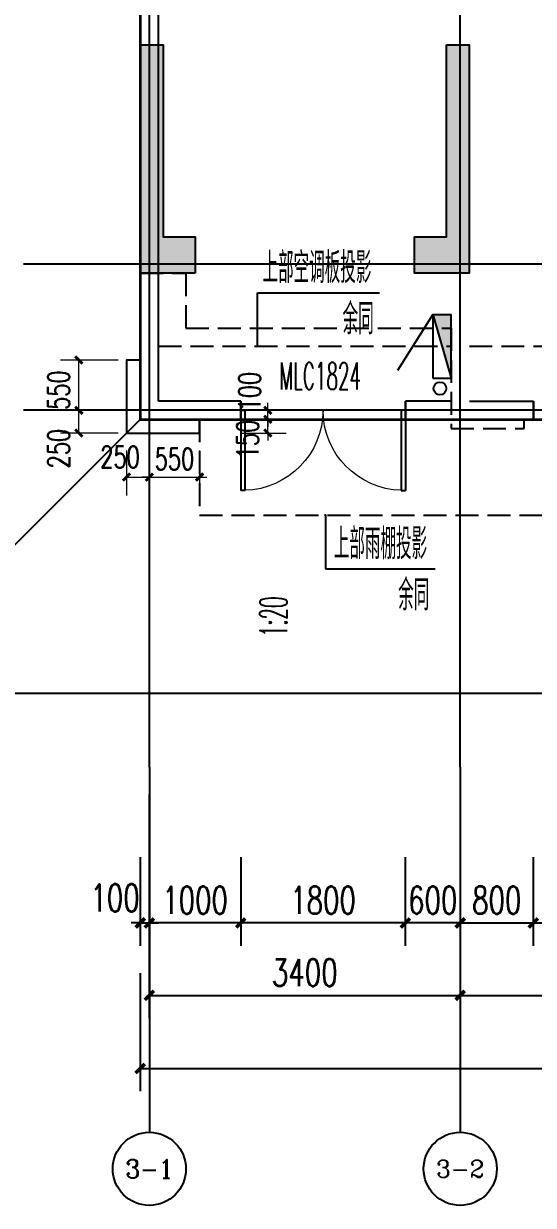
# Model space of a CAD drawing. Extents: x -59851 to 653804, y -249523 to 437614.
# Drawn here: x -45489 to -39914, y 186780 to 199722 of the extents above; entities that cross this region are included whole.
import ezdxf
from ezdxf.enums import TextEntityAlignment as Align

# ---------------------------------------------------------------- set-up
doc = ezdxf.new("R2010")
doc.units = 0
doc.header["$LTSCALE"] = 1000
doc.header["$MEASUREMENT"] = 0
doc.linetypes.add('DASH', pattern=[0.35, 0.25, -0.1])
for name, color, linetype in [('-消防立管', 1, 'Continuous'), ('A-Above', 5, 'DASH'), ('A-ROOF', 7, 'Continuous'), ('A-外装饰线脚', 7, 'Continuous'), ('A-第三道尺寸线', 105, 'Continuous'), ('AXIS', 3, 'Continuous'), ('AXIS_TEXT', 7, 'Continuous'), ('CURTWALL', 4, 'Continuous'), ('DIM_LEAD', 3, 'Continuous'), ('DIM_SYMB', 3, 'Continuous'), ('DOTE', 16, 'Continuous'), ('PUB_HATCH', 8, 'Continuous'), ('PUB_TEXT', 7, 'Continuous'), ('STAIR', 5, 'Continuous'), ('WALL', 2, 'Continuous'), ('WINDOW', 4, 'Continuous'), ('WINDOW_TEXT', 7, 'Continuous'), ('剪力墙', 6, 'Continuous')]:
    doc.layers.add(name, color=color, linetype=linetype)
doc.layers.add('33计全面积外廓线', color=21, linetype='Continuous', lineweight=35)
doc.layers.add('A-第四道尺寸线(线脚尺寸)', color=105, linetype='Continuous', lineweight=5)
doc.styles.add('_TCH_AXIS', font='COMPLEX', dxfattribs={"bigfont": 'GBCBIG'})
doc.styles.add('_TCH_DIM', font='SIMPLEX.shx', dxfattribs={"width": 0.7, "bigfont": 'GBCBIG.shx'})
doc.styles.add('_TCH_DIM_T3', font='SIMPLEX.shx', dxfattribs={"width": 0.705882, "bigfont": 'GBCBIG.shx'})
doc.styles.add('_TCH_WINDOW', font='SIMPLEX.shx', dxfattribs={"width": 0.7, "height": 3.5, "bigfont": 'GBCBIG.shx'})
doc.styles.add('COMPLEX', font='COMPLEX')
doc.dimstyles.new('_TCH_ARCH&&100', dxfattribs={"dimtxt": 297.5, "dimasz": 100, "dimexe": 250, "dimexo": 300, "dimgap": 100, "dimtad": 1, "dimdec": 0, "dimzin": 0, "dimdsep": 46, "dimtxsty": '_TCH_DIM_T3', "dimblk": 'ARCHTICK', "dimcen": 0.09, "dimclrt": 7, "dimazin": 2, "dimtfac": 1, "dimtdec": 0, "dimtix": 1, "dimtmove": 2, "dimatfit": 3, "dimfxl": 0, "dimtolj": 1, "dimtzin": 0, "dimarcsym": 0})
doc.dimstyles.new('_TCH_ARCH&&80', dxfattribs={"dimtxt": 238, "dimasz": 80, "dimexe": 200, "dimexo": 240, "dimgap": 80, "dimtad": 1, "dimdec": 0, "dimzin": 0, "dimdsep": 46, "dimtxsty": '_TCH_DIM_T3', "dimblk": 'ARCHTICK', "dimcen": 0.09, "dimclrt": 7, "dimazin": 2, "dimtfac": 1, "dimtdec": 0, "dimtix": 1, "dimtmove": 2, "dimatfit": 3, "dimfxl": 0, "dimtolj": 1, "dimtzin": 0, "dimarcsym": 0})

# ---------------------------------------------------------------- blocks, each defined once
blk = doc.blocks.new('zzlk0330')
at = {"layer": 'A-ROOF', "linetype": 'DASH'}
blk.add_lwpolyline([(-44214, 158688), (-44214, 137588), (-43714, 137588), (-43714, 136988), (-40814, 136988), (-40814, 135888), (-40014, 135888), (-40014, 135988), (-37714, 135988)], dxfattribs=at)
blk = doc.blocks.new('shoucengjianliqiang0505')
at = {"layer": 'PUB_HATCH'}
h = blk.add_hatch(color=256, dxfattribs=at)
h.dxf.hatch_style = 1
h.paths.add_polyline_path([(-14848, 486544), (-14448, 486544), (-14448, 486144), (-14848, 486144)])
h.paths.add_polyline_path([(-8748, 486544), (-8348, 486544), (-8348, 486144), (-8748, 486144)])
h.paths.add_polyline_path([(-8748, 490544), (-8348, 490544), (-8348, 490144), (-8748, 490144)])
h.paths.add_polyline_path([(-14848, 490544), (-14448, 490544), (-14448, 490144), (-14848, 490144)])
h.paths.add_polyline_path([(-14848, 482144), (-14448, 482144), (-14448, 481744), (-14848, 481744)])
h.paths.add_polyline_path([(-8748, 482144), (-8348, 482144), (-8348, 481744), (-8748, 481744)])
h.paths.add_polyline_path([(-46848, 497944), (-46448, 497944), (-46448, 497544), (-46848, 497544)])
h.paths.add_polyline_path([(-46848, 501744), (-46448, 501744), (-46448, 501344), (-46848, 501344)])
h.paths.add_polyline_path([(-53548, 501742), (-53148, 501742), (-53148, 501342), (-53548, 501342)])
h.paths.add_polyline_path([(-63048, 504094), (-63048, 504344), (-63648, 504344), (-63648, 502544), (-63848, 502544), (-63848, 502294), (-63398, 502294), (-63398, 504094)])
h.paths.add_polyline_path([(-37148, 500844), (-35548, 500844), (-35548, 497944), (-37148, 497944), (-37148, 498144), (-35748, 498144), (-35748, 500644), (-37148, 500644)])
h.paths.add_polyline_path([(-29698, 483744), (-29698, 484994), (-29448, 484994), (-29448, 483344), (-30048, 483344), (-30048, 483744)])
h.paths.add_polyline_path([(-33048, 484994), (-32798, 484994), (-32798, 483744), (-32448, 483744), (-32448, 483344), (-33048, 483344)])
h.paths.add_polyline_path([(-36498, 483744), (-36498, 484994), (-36248, 484994), (-36248, 483344), (-36848, 483344), (-36848, 483744)])
h.paths.add_polyline_path([(-43248, 484994), (-42998, 484994), (-42998, 483744), (-42648, 483744), (-42648, 483344), (-43248, 483344)])
h.paths.add_polyline_path([(-50098, 483744), (-50098, 484994), (-49848, 484994), (-49848, 483344), (-50448, 483344), (-50448, 483744)])
h.paths.add_polyline_path([(-56848, 484994), (-56598, 484994), (-56598, 483744), (-56248, 483744), (-56248, 483344), (-56848, 483344)])
h.paths.add_polyline_path([(-63698, 485844), (-63448, 485844), (-63448, 483344), (-64048, 483344), (-64048, 483744), (-63698, 483744)])
h.paths.add_polyline_path([(-54648, 492144), (-54048, 492144), (-54048, 492544), (-54648, 492544)])
h.paths.add_polyline_path([(-52648, 492544), (-52048, 492544), (-52048, 492144), (-52648, 492144)])
h.paths.add_polyline_path([(-39048, 492544), (-38448, 492544), (-38448, 492144), (-39048, 492144)])
h.paths.add_polyline_path([(-45348, 495844), (-44748, 495844), (-44748, 496244), (-45348, 496244)])
h.paths.add_polyline_path([(-55848, 497944), (-55248, 497944), (-55248, 497544), (-55848, 497544)])
h.paths.add_polyline_path([(-55848, 495844), (-55248, 495844), (-55248, 496244), (-55848, 496244)])
h.paths.add_polyline_path([(-60248, 495844), (-59648, 495844), (-59648, 496244), (-60248, 496244)])
h.paths.add_polyline_path([(-21248, 500844), (-21248, 499444), (-21498, 499444), (-21498, 499844), (-21848, 499844), (-21848, 500094), (-21498, 500094), (-21498, 500844)])
h.paths.add_polyline_path([(-42948, 497544), (-42548, 497544), (-42548, 498144), (-42748, 498144), (-42748, 500644), (-42148, 500644), (-42148, 500844), (-42948, 500844), (-42948, 497944)])
h.paths.add_polyline_path([(-21248, 496144), (-21248, 496744), (-21498, 496744), (-21498, 496394), (-22898, 496394), (-22898, 496144), (-22098, 496144), (-22098, 496044), (-21848, 496044), (-21848, 496144)])
h.paths.add_polyline_path([(-30848, 497544), (-30848, 497944), (-32298, 497944), (-32298, 498144), (-30648, 498144), (-30648, 497744), (-30248, 497744), (-30248, 497544)])
h.paths.add_polyline_path([(-18848, 489094), (-18848, 487444), (-19098, 487444), (-19098, 487994), (-19448, 487994), (-19448, 488244), (-19098, 488244), (-19098, 489094)])
h.paths.add_polyline_path([(-60023, 489044), (-60273, 489044), (-60273, 491444), (-60023, 491444), (-60023, 489244)])
h.paths.add_polyline_path([(-28348, 499194), (-28348, 497544), (-28748, 497544), (-28748, 497744), (-28548, 497744), (-28548, 499194)])
h.paths.add_polyline_path([(-41148, 492344), (-40448, 492344), (-40448, 490694), (-40698, 490694), (-40698, 492094), (-41148, 492094)])
h.paths.add_polyline_path([(-30848, 500644), (-31348, 500644), (-31348, 503644), (-28348, 503644), (-28348, 501444), (-28708, 501444), (-28708, 501644), (-28548, 501644), (-28548, 503444), (-31148, 503444), (-31148, 501644), (-30748, 501644), (-30748, 501444), (-31148, 501444), (-31148, 500944), (-30648, 500944), (-30648, 500644)])
h.paths.add_polyline_path([(-42948, 495544), (-42948, 496244), (-40448, 496244), (-40448, 493744), (-42948, 493744), (-42948, 494444), (-42748, 494444), (-42748, 493944), (-40648, 493944), (-40648, 496044), (-42748, 496044), (-42748, 495544)])
h.paths.add_polyline_path([(-21248, 502644), (-21248, 503644), (-22898, 503644), (-22898, 503394), (-21498, 503394), (-21498, 502644)])
h.paths.add_polyline_path([(-22748, 492144), (-23248, 492144), (-23248, 490494), (-22998, 490494), (-22998, 491894), (-22748, 491894)])
h.paths.add_polyline_path([(-22673, 488244), (-22423, 488244), (-22423, 485744), (-22673, 485744), (-22673, 488044)])
h.paths.add_polyline_path([(-21848, 493644), (-21848, 493044), (-23498, 493044), (-23498, 493294), (-22098, 493294), (-22098, 493644)])
h.paths.add_polyline_path([(-18848, 491544), (-18848, 492144), (-20498, 492144), (-20498, 491894), (-19098, 491894), (-19098, 491544)])
h.paths.add_polyline_path([(-18848, 482444), (-18848, 481744), (-20498, 481744), (-20498, 481994), (-19098, 481994), (-19098, 482444)])
h.paths.add_polyline_path([(-22048, 481744), (-22498, 481744), (-22698, 481744), (-22698, 483344), (-23048, 483344), (-23048, 483594), (-22448, 483594), (-22448, 481994), (-22048, 481994)])
h.paths.add_polyline_path([(-26798, 490844), (-26048, 490844), (-26048, 489044), (-26298, 489044), (-26298, 490594), (-26798, 490594)])
h.paths.add_polyline_path([(-32448, 490844), (-33048, 490844), (-33048, 489044), (-32798, 489044), (-32798, 490594), (-32448, 490594)])
h.paths.add_polyline_path([(-35848, 489294), (-36198, 489294), (-36198, 492094), (-35848, 492094), (-35848, 492344), (-36448, 492344), (-36448, 489044), (-36198, 489044), (-35848, 489044)])
h.paths.add_polyline_path([(-39873, 489244), (-39623, 489244), (-39623, 486544), (-39873, 486544), (-39873, 489044)])
h.paths.add_polyline_path([(-43648, 489294), (-43298, 489294), (-43298, 492094), (-43798, 492094), (-43798, 492344), (-43048, 492344), (-43048, 489044), (-43298, 489044), (-43648, 489044)])
h.paths.add_polyline_path([(-46673, 492344), (-46423, 492344), (-46423, 489044), (-46673, 489044), (-46673, 492144)])
h.paths.add_polyline_path([(-53473, 489244), (-53223, 489244), (-53223, 486544), (-53473, 486544), (-53473, 489044)])
h.paths.add_polyline_path([(-49448, 489294), (-49798, 489294), (-49798, 492094), (-49298, 492094), (-49298, 492344), (-50048, 492344), (-50048, 489044), (-49798, 489044), (-49448, 489044)])
h.paths.add_polyline_path([(-57248, 489294), (-56898, 489294), (-56898, 492094), (-57248, 492094), (-57248, 492344), (-56648, 492344), (-56648, 489044), (-56898, 489044), (-57248, 489044)])
h.paths.add_polyline_path([(-60048, 498644), (-60048, 497544), (-62548, 497544), (-62548, 497794), (-60298, 497794), (-60298, 498644)])
h.paths.add_polyline_path([(-60048, 503544), (-60048, 504344), (-61698, 504344), (-61698, 504094), (-60298, 504094), (-60298, 503544)])
h.paths.add_polyline_path([(-67048, 491344), (-67048, 492244), (-64848, 492244), (-64848, 491994), (-66798, 491994), (-66798, 491344)])
h.paths.add_polyline_path([(-66448, 502544), (-67048, 502544), (-67048, 499894), (-66798, 499894), (-66798, 502294), (-66448, 502294)])
h.paths.add_polyline_path([(-66448, 483344), (-67048, 483344), (-67048, 485844), (-66798, 485844), (-66798, 483744), (-66448, 483744)])
edge = h.paths.add_edge_path()
edge.add_line((-26248, 494694), (-26248, 492344))
edge.add_line((-26248, 492344), (-26948, 492344))
edge.add_line((-26948, 492344), (-26948, 492144))
edge.add_line((-26948, 492144), (-26048, 492144))
edge.add_line((-26048, 492144), (-26048, 494694))
edge.add_line((-26248, 494694), (-26248, 495094))
edge = h.paths.add_edge_path()
edge.add_line((-26448, 483344), (-26448, 483594))
edge.add_line((-26448, 483594), (-26273, 483594))
edge.add_line((-26273, 483594), (-26273, 484994))
edge.add_line((-26273, 484994), (-26023, 484994))
edge.add_line((-26023, 484994), (-26023, 483594))
edge.add_line((-26023, 483594), (-25848, 483594))
edge.add_line((-25848, 483594), (-25848, 483344))
edge.add_line((-25848, 483344), (-26448, 483344))
edge.add_line((-26448, 483344), (-26048, 483344))
edge = h.paths.add_edge_path()
edge.add_line((-40048, 483344), (-40048, 483744))
edge.add_line((-40048, 483744), (-39873, 483744))
edge.add_line((-39873, 483744), (-39873, 484994))
edge.add_line((-39873, 484994), (-39623, 484994))
edge.add_line((-39623, 484994), (-39623, 483744))
edge.add_line((-39623, 483744), (-39448, 483744))
edge.add_line((-39448, 483744), (-39448, 483344))
edge.add_line((-39448, 483344), (-40048, 483344))
edge.add_line((-40048, 483344), (-39648, 483344))
edge = h.paths.add_edge_path()
edge.add_line((-46848, 483344), (-46848, 483594))
edge.add_line((-46848, 483594), (-46673, 483594))
edge.add_line((-46673, 483594), (-46673, 484994))
edge.add_line((-46673, 484994), (-46423, 484994))
edge.add_line((-46423, 484994), (-46423, 483594))
edge.add_line((-46423, 483594), (-46248, 483594))
edge.add_line((-46248, 483594), (-46248, 483344))
edge.add_line((-46248, 483344), (-46848, 483344))
edge.add_line((-46848, 483344), (-46448, 483344))
edge = h.paths.add_edge_path()
edge.add_line((-53648, 483344), (-53648, 483744))
edge.add_line((-53648, 483744), (-53473, 483744))
edge.add_line((-53473, 483744), (-53473, 484994))
edge.add_line((-53473, 484994), (-53223, 484994))
edge.add_line((-53223, 484994), (-53223, 483744))
edge.add_line((-53223, 483744), (-53048, 483744))
edge.add_line((-53048, 483744), (-53048, 483344))
edge.add_line((-53048, 483344), (-53648, 483344))
edge.add_line((-53648, 483344), (-53248, 483344))
edge = h.paths.add_edge_path()
edge.add_line((-60448, 483344), (-60448, 483594))
edge.add_line((-60448, 483594), (-60273, 483594))
edge.add_line((-60273, 483594), (-60273, 484994))
edge.add_line((-60273, 484994), (-60023, 484994))
edge.add_line((-60023, 484994), (-60023, 483594))
edge.add_line((-60023, 483594), (-59848, 483594))
edge.add_line((-59848, 483594), (-59848, 483344))
edge.add_line((-59848, 483344), (-60448, 483344))
edge.add_line((-60448, 483344), (-60048, 483344))
at = {"layer": '剪力墙', "color": 6, "linetype": 'Continuous'}
for points in [[(-66448, 483344), (-67048, 483344), (-67048, 485844), (-66798, 485844), (-66798, 483744), (-66448, 483744)], [(-63698, 485844), (-63448, 485844), (-63448, 483344), (-64048, 483344), (-64048, 483744), (-63698, 483744)]]:
    blk.add_lwpolyline(points, close=True, dxfattribs=at)
blk.add_lwpolyline([(-63448, 483544), (-63448, 483544)], dxfattribs=at)
blk = doc.blocks.new('XHS1')
at = {"layer": '-消防立管'}
blk.add_hatch(color=253, dxfattribs=at).paths.add_polyline_path([(918395, -437307), (918595, -438007), (918595, -437307)])
for p, q in [((918395, -437307), (918595, -438007)), ((918395, -437307), (918395, -438007)), ((918395, -437307), (918595, -437307)), ((918595, -438007), (918595, -437307)), ((918395, -438007), (918595, -438007))]:
    blk.add_line(p, q, dxfattribs=at)
at = {"ltscale": 0.5}
blk.add_line((918395, -437307), (918009, -437922), dxfattribs=at)
blk = doc.blocks.new('_ArchTick')
at = {"color": 0, "linetype": 'ByBlock', "const_width": 0.4}
blk.add_lwpolyline([(-0.5, -0.5), (0.5, 0.5)], dxfattribs=at)
blk = doc.blocks.new('*D3337')
at = {"layer": 'AXIS', "color": 0, "lineweight": -2, "transparency": 16777216}
for p, q in [((-44114, 191280), (-44114, 188830)), ((-40714, 191280), (-40714, 188830)), ((-44114, 189080), (-40714, 189080))]:
    blk.add_line(p, q, dxfattribs=at)
at = {"layer": 'Defpoints', "color": 0, "transparency": 16777216}
for p in [(-44114, 191580), (-40714, 191580), (-40714, 189080)]:
    blk.add_point(p, dxfattribs=at)
at = {"layer": 'AXIS', "color": 0, "lineweight": -2, "transparency": 16777216, "xscale": 100, "yscale": 100, "zscale": 100, "rotation": 180}
blk.add_blockref('_ArchTick', (-44114, 189080), dxfattribs=at)
at = {"layer": 'AXIS', "color": 0, "lineweight": -2, "transparency": 16777216, "xscale": 100, "yscale": 100, "zscale": 100}
blk.add_blockref('_ArchTick', (-40714, 189080), dxfattribs=at)
at = {"layer": 'AXIS', "color": 7, "transparency": 16777216, "insert": (-42414, 189329), "char_height": 297.5, "attachment_point": 5, "style": '_TCH_DIM_T3'}
blk.add_mtext('\\A1;3400', dxfattribs=at)
blk = doc.blocks.new('*D3338')
at = {"layer": 'AXIS', "color": 0, "lineweight": -2, "transparency": 16777216}
for p, q in [((-40714, 191280), (-40714, 188830)), ((-37314, 191280), (-37314, 188830)), ((-40714, 189080), (-37314, 189080))]:
    blk.add_line(p, q, dxfattribs=at)
at = {"layer": 'Defpoints', "color": 0, "transparency": 16777216}
for p in [(-40714, 191580), (-37314, 191580), (-37314, 189080)]:
    blk.add_point(p, dxfattribs=at)
at = {"layer": 'AXIS', "color": 0, "lineweight": -2, "transparency": 16777216, "xscale": 100, "yscale": 100, "zscale": 100, "rotation": 180}
blk.add_blockref('_ArchTick', (-40714, 189080), dxfattribs=at)
at = {"layer": 'AXIS', "color": 0, "lineweight": -2, "transparency": 16777216, "xscale": 100, "yscale": 100, "zscale": 100}
blk.add_blockref('_ArchTick', (-37314, 189080), dxfattribs=at)
at = {"layer": 'AXIS', "color": 7, "transparency": 16777216, "insert": (-39014, 189329), "char_height": 297.5, "attachment_point": 5, "style": '_TCH_DIM_T3'}
blk.add_mtext('\\A1;3400', dxfattribs=at)
blk = doc.blocks.new('*D3356')
at = {"layer": 'AXIS', "color": 0, "lineweight": -2, "transparency": 16777216}
for p, q in [((-44214, 189323), (-44214, 188030)), ((14486, 189323), (14486, 188030)), ((-44214, 188280), (14486, 188280))]:
    blk.add_line(p, q, dxfattribs=at)
at = {"layer": 'Defpoints', "color": 0, "transparency": 16777216}
for p in [(-44214, 189623), (14486, 189623), (14486, 188280)]:
    blk.add_point(p, dxfattribs=at)
at = {"layer": 'AXIS', "color": 0, "lineweight": -2, "transparency": 16777216, "xscale": 100, "yscale": 100, "zscale": 100, "rotation": 180}
blk.add_blockref('_ArchTick', (-44214, 188280), dxfattribs=at)
at = {"layer": 'AXIS', "color": 0, "lineweight": -2, "transparency": 16777216, "xscale": 100, "yscale": 100, "zscale": 100}
blk.add_blockref('_ArchTick', (14486, 188280), dxfattribs=at)
at = {"layer": 'AXIS', "color": 7, "transparency": 16777216, "insert": (-14864, 188529), "char_height": 297.5, "attachment_point": 5, "style": '_TCH_DIM_T3'}
blk.add_mtext('\\A1;58700', dxfattribs=at)
blk = doc.blocks.new('_AXISO')
blk.add_circle((0, 0), 0.5)
at = {"layer": 'AXIS_TEXT', "style": 'COMPLEX', "width": 1.041667}
blk.add_attdef('A', text='', height=0.56, dxfattribs=at).set_placement((-0.25, -0.28), (0.25, -0.28), align=Align.FIT)
blk = doc.blocks.new('shoucengxianjiao0328')
at = {"layer": 'A-外装饰线脚'}
blk.add_lwpolyline([(-229046, 156136), (-229196, 156136), (-229196, 155336), (-228396, 155336), (-228396, 155486)], dxfattribs=at)
blk = doc.blocks.new('*D633')
at = {"layer": 'A-第四道尺寸线(线脚尺寸)', "color": 0, "lineweight": -2, "transparency": 16777216}
for p, q in [((-44364, 195048), (-44364, 194556)), ((-44114, 195048), (-44114, 194556)), ((-44364, 194756), (-44114, 194756))]:
    blk.add_line(p, q, dxfattribs=at)
at = {"layer": 'Defpoints', "color": 0, "transparency": 16777216}
for p in [(-44364, 195288), (-44114, 195288), (-44114, 194756)]:
    blk.add_point(p, dxfattribs=at)
at = {"layer": 'A-第四道尺寸线(线脚尺寸)', "color": 0, "lineweight": -2, "transparency": 16777216, "xscale": 80, "yscale": 80, "zscale": 80, "rotation": 180}
blk.add_blockref('_ArchTick', (-44364, 194756), dxfattribs=at)
at = {"layer": 'A-第四道尺寸线(线脚尺寸)', "color": 0, "lineweight": -2, "transparency": 16777216, "xscale": 80, "yscale": 80, "zscale": 80}
blk.add_blockref('_ArchTick', (-44114, 194756), dxfattribs=at)
at = {"layer": 'A-第四道尺寸线(线脚尺寸)', "color": 7, "transparency": 16777216, "insert": (-44434, 194976), "char_height": 238, "attachment_point": 5, "style": '_TCH_DIM_T3'}
blk.add_mtext('\\A1;250', dxfattribs=at)
blk = doc.blocks.new('*D634')
at = {"layer": 'A-第四道尺寸线(线脚尺寸)', "color": 0, "lineweight": -2, "transparency": 16777216}
for p, q in [((-44114, 195048), (-44114, 194556)), ((-43564, 195048), (-43564, 194556)), ((-44114, 194756), (-44194, 194756)), ((-44114, 194756), (-43564, 194756)), ((-43564, 194756), (-43484, 194756))]:
    blk.add_line(p, q, dxfattribs=at)
at = {"layer": 'Defpoints', "color": 0, "transparency": 16777216}
for p in [(-44114, 195288), (-43564, 195288), (-43564, 194756)]:
    blk.add_point(p, dxfattribs=at)
at = {"layer": 'A-第四道尺寸线(线脚尺寸)', "color": 0, "lineweight": -2, "transparency": 16777216, "xscale": 80, "yscale": 80, "zscale": 80}
blk.add_blockref('_ArchTick', (-44114, 194756), dxfattribs=at)
at = {"layer": 'A-第四道尺寸线(线脚尺寸)', "color": 0, "lineweight": -2, "transparency": 16777216, "xscale": 80, "yscale": 80, "zscale": 80, "rotation": 180}
blk.add_blockref('_ArchTick', (-43564, 194756), dxfattribs=at)
at = {"layer": 'A-第四道尺寸线(线脚尺寸)', "color": 7, "transparency": 16777216, "insert": (-43839, 194955), "char_height": 238, "attachment_point": 5, "style": '_TCH_DIM_T3'}
blk.add_mtext('\\A1;550', dxfattribs=at)
blk = doc.blocks.new('*D635')
at = {"layer": 'A-第四道尺寸线(线脚尺寸)', "color": 0, "lineweight": -2, "transparency": 16777216}
for p, q in [((-44454, 195488), (-45085, 195488)), ((-44885, 195238), (-44885, 195488)), ((-44454, 195238), (-45085, 195238))]:
    blk.add_line(p, q, dxfattribs=at)
at = {"layer": 'Defpoints', "color": 0, "transparency": 16777216}
for p in [(-44885, 195488), (-44214, 195488), (-44214, 195238)]:
    blk.add_point(p, dxfattribs=at)
at = {"layer": 'A-第四道尺寸线(线脚尺寸)', "color": 0, "lineweight": -2, "transparency": 16777216, "xscale": 80, "yscale": 80, "zscale": 80}
for p, rotation in [((-44885, 195488), 90), ((-44885, 195238), 270)]:
    blk.add_blockref('_ArchTick', p, dxfattribs=dict(at, rotation=rotation))
at = {"layer": 'A-第四道尺寸线(线脚尺寸)', "color": 7, "transparency": 16777216, "insert": (-45105, 195068), "char_height": 238, "attachment_point": 5, "rotation": 90, "style": '_TCH_DIM_T3'}
blk.add_mtext('\\A1;250', dxfattribs=at)
blk = doc.blocks.new('*D636')
at = {"layer": 'A-第四道尺寸线(线脚尺寸)', "color": 0, "lineweight": -2, "transparency": 16777216}
for p, q in [((-44454, 196038), (-45085, 196038)), ((-44885, 195488), (-44885, 196038)), ((-44454, 195488), (-45085, 195488))]:
    blk.add_line(p, q, dxfattribs=at)
at = {"layer": 'Defpoints', "color": 0, "transparency": 16777216}
for p in [(-44885, 196038), (-44214, 196038), (-44214, 195488)]:
    blk.add_point(p, dxfattribs=at)
at = {"layer": 'A-第四道尺寸线(线脚尺寸)', "color": 0, "lineweight": -2, "transparency": 16777216, "xscale": 80, "yscale": 80, "zscale": 80}
for p, rotation in [((-44885, 196038), 90), ((-44885, 195488), 270)]:
    blk.add_blockref('_ArchTick', p, dxfattribs=dict(at, rotation=rotation))
at = {"layer": 'A-第四道尺寸线(线脚尺寸)', "color": 7, "transparency": 16777216, "insert": (-45105, 195708), "char_height": 238, "attachment_point": 5, "rotation": 90, "style": '_TCH_DIM_T3'}
blk.add_mtext('\\A1;550', dxfattribs=at)
blk = doc.blocks.new('*D660')
at = {"layer": 'A-第四道尺寸线(线脚尺寸)', "color": 0, "lineweight": -2, "transparency": 16777216}
for p, q in [((-42818, 195388), (-42818, 195468)), ((-43111, 195388), (-42618, 195388)), ((-42818, 195238), (-42818, 195388)), ((-43111, 195238), (-42618, 195238)), ((-42818, 195238), (-42818, 195158))]:
    blk.add_line(p, q, dxfattribs=at)
at = {"layer": 'Defpoints', "color": 0, "transparency": 16777216}
for p in [(-43351, 195388), (-42818, 195388), (-43351, 195238)]:
    blk.add_point(p, dxfattribs=at)
at = {"layer": 'A-第四道尺寸线(线脚尺寸)', "color": 0, "lineweight": -2, "transparency": 16777216, "xscale": 80, "yscale": 80, "zscale": 80}
for p, rotation in [((-42818, 195388), 270), ((-42818, 195238), 90)]:
    blk.add_blockref('_ArchTick', p, dxfattribs=dict(at, rotation=rotation))
at = {"layer": 'A-第四道尺寸线(线脚尺寸)', "color": 7, "transparency": 16777216, "insert": (-43038, 195168), "char_height": 238, "attachment_point": 5, "rotation": 90, "style": '_TCH_DIM_T3'}
blk.add_mtext('\\A1;150', dxfattribs=at)
blk = doc.blocks.new('*D661')
at = {"layer": 'A-第四道尺寸线(线脚尺寸)', "color": 0, "lineweight": -2, "transparency": 16777216}
for p, q in [((-42818, 195488), (-42818, 195568)), ((-43111, 195488), (-42618, 195488)), ((-42818, 195388), (-42818, 195488)), ((-43111, 195388), (-42618, 195388)), ((-42818, 195388), (-42818, 195308))]:
    blk.add_line(p, q, dxfattribs=at)
at = {"layer": 'Defpoints', "color": 0, "transparency": 16777216}
for p in [(-43351, 195488), (-42818, 195488), (-43351, 195388)]:
    blk.add_point(p, dxfattribs=at)
at = {"layer": 'A-第四道尺寸线(线脚尺寸)', "color": 0, "lineweight": -2, "transparency": 16777216, "xscale": 80, "yscale": 80, "zscale": 80}
for p, rotation in [((-42818, 195488), 270), ((-42818, 195388), 90)]:
    blk.add_blockref('_ArchTick', p, dxfattribs=dict(at, rotation=rotation))
at = {"layer": 'A-第四道尺寸线(线脚尺寸)', "color": 7, "transparency": 16777216, "insert": (-43017, 195692), "char_height": 238, "attachment_point": 5, "rotation": 90, "style": '_TCH_DIM_T3'}
blk.add_mtext('\\A1;100', dxfattribs=at)
blk = doc.blocks.new('*D3493')
at = {"layer": 'A-第三道尺寸线', "color": 0, "lineweight": -2, "transparency": 16777216}
for p, q in [((-44214, 190593), (-44214, 189623)), ((-44114, 190593), (-44114, 189623)), ((-44214, 189873), (-44314, 189873)), ((-44214, 189873), (-44114, 189873)), ((-44114, 189873), (-44014, 189873))]:
    blk.add_line(p, q, dxfattribs=at)
at = {"layer": 'Defpoints', "color": 0, "transparency": 16777216}
for p in [(-44214, 190893), (-44114, 190893), (-44114, 189873)]:
    blk.add_point(p, dxfattribs=at)
at = {"layer": 'A-第三道尺寸线', "color": 0, "lineweight": -2, "transparency": 16777216, "xscale": 100, "yscale": 100, "zscale": 100}
blk.add_blockref('_ArchTick', (-44214, 189873), dxfattribs=at)
at = {"layer": 'A-第三道尺寸线', "color": 0, "lineweight": -2, "transparency": 16777216, "xscale": 100, "yscale": 100, "zscale": 100, "rotation": 180}
blk.add_blockref('_ArchTick', (-44114, 189873), dxfattribs=at)
at = {"layer": 'A-第三道尺寸线', "color": 7, "transparency": 16777216, "insert": (-44489, 190148), "char_height": 297.5, "attachment_point": 5, "style": '_TCH_DIM_T3'}
blk.add_mtext('\\A1;100', dxfattribs=at)
blk = doc.blocks.new('*D3494')
at = {"layer": 'A-第三道尺寸线', "color": 0, "lineweight": -2, "transparency": 16777216}
for p, q in [((-40714, 190593), (-40714, 189623)), ((-39914, 190593), (-39914, 189623)), ((-40714, 189873), (-39914, 189873))]:
    blk.add_line(p, q, dxfattribs=at)
at = {"layer": 'Defpoints', "color": 0, "transparency": 16777216}
for p in [(-40714, 190893), (-39914, 190893), (-39914, 189873)]:
    blk.add_point(p, dxfattribs=at)
at = {"layer": 'A-第三道尺寸线', "color": 0, "lineweight": -2, "transparency": 16777216, "xscale": 100, "yscale": 100, "zscale": 100, "rotation": 180}
blk.add_blockref('_ArchTick', (-40714, 189873), dxfattribs=at)
at = {"layer": 'A-第三道尺寸线', "color": 0, "lineweight": -2, "transparency": 16777216, "xscale": 100, "yscale": 100, "zscale": 100}
blk.add_blockref('_ArchTick', (-39914, 189873), dxfattribs=at)
at = {"layer": 'A-第三道尺寸线', "color": 7, "transparency": 16777216, "insert": (-40314, 190122), "char_height": 297.5, "attachment_point": 5, "style": '_TCH_DIM_T3'}
blk.add_mtext('\\A1;800', dxfattribs=at)
blk = doc.blocks.new('*D3495')
at = {"layer": 'A-第三道尺寸线', "color": 0, "lineweight": -2, "transparency": 16777216}
for p, q in [((-39914, 190593), (-39914, 189623)), ((-38114, 190593), (-38114, 189623)), ((-39914, 189873), (-38114, 189873))]:
    blk.add_line(p, q, dxfattribs=at)
at = {"layer": 'Defpoints', "color": 0, "transparency": 16777216}
for p in [(-39914, 190893), (-38114, 190893), (-38114, 189873)]:
    blk.add_point(p, dxfattribs=at)
at = {"layer": 'A-第三道尺寸线', "color": 0, "lineweight": -2, "transparency": 16777216, "xscale": 100, "yscale": 100, "zscale": 100, "rotation": 180}
blk.add_blockref('_ArchTick', (-39914, 189873), dxfattribs=at)
at = {"layer": 'A-第三道尺寸线', "color": 0, "lineweight": -2, "transparency": 16777216, "xscale": 100, "yscale": 100, "zscale": 100}
blk.add_blockref('_ArchTick', (-38114, 189873), dxfattribs=at)
at = {"layer": 'A-第三道尺寸线', "color": 7, "transparency": 16777216, "insert": (-39014, 190122), "char_height": 297.5, "attachment_point": 5, "style": '_TCH_DIM_T3'}
blk.add_mtext('\\A1;1800', dxfattribs=at)
blk = doc.blocks.new('$DorLib2D$00000002')
for p, q in [((-0.5, 0), (-0.5, 0.4875)), ((-0.475, 0.4875), (-0.5, 0.4875)), ((-0.475, 0), (-0.475, 0.4875)), ((0.475, 0), (0.475, 0.4875)), ((0.475, 0.4875), (0.5, 0.4875)), ((0.5, 0), (0.5, 0.4875)), ((-0.5, 0), (-0.475, 0)), ((0.5, 0), (0.475, 0))]:
    blk.add_line(p, q)
at = {"lineweight": 13}
for centre, start, end in [((-0.4875, 0), 0, 88.53072), ((0.4875, 0), 91.46928, 180)]:
    blk.add_arc(centre, 0.4875, start, end, dxfattribs=at)
blk = doc.blocks.new('*D3544')
at = {"layer": 'A-第三道尺寸线', "color": 0, "lineweight": -2, "transparency": 16777216}
for p, q in [((-41314, 190593), (-41314, 189623)), ((-40714, 190593), (-40714, 189623)), ((-41314, 189873), (-41414, 189873)), ((-40714, 189873), (-41314, 189873)), ((-40714, 189873), (-40614, 189873))]:
    blk.add_line(p, q, dxfattribs=at)
at = {"layer": 'Defpoints', "color": 0, "transparency": 16777216}
for p in [(-41314, 190893), (-40714, 190893), (-41314, 189873)]:
    blk.add_point(p, dxfattribs=at)
at = {"layer": 'A-第三道尺寸线', "color": 0, "lineweight": -2, "transparency": 16777216, "xscale": 100, "yscale": 100, "zscale": 100}
blk.add_blockref('_ArchTick', (-41314, 189873), dxfattribs=at)
at = {"layer": 'A-第三道尺寸线', "color": 0, "lineweight": -2, "transparency": 16777216, "xscale": 100, "yscale": 100, "zscale": 100, "rotation": 180}
blk.add_blockref('_ArchTick', (-40714, 189873), dxfattribs=at)
at = {"layer": 'A-第三道尺寸线', "color": 7, "transparency": 16777216, "insert": (-41014, 190122), "char_height": 297.5, "attachment_point": 5, "style": '_TCH_DIM_T3'}
blk.add_mtext('\\A1;600', dxfattribs=at)
blk = doc.blocks.new('*D3545')
at = {"layer": 'A-第三道尺寸线', "color": 0, "lineweight": -2, "transparency": 16777216}
for p, q in [((-43114, 190593), (-43114, 189623)), ((-41314, 190593), (-41314, 189623)), ((-41314, 189873), (-43114, 189873))]:
    blk.add_line(p, q, dxfattribs=at)
at = {"layer": 'Defpoints', "color": 0, "transparency": 16777216}
for p in [(-43114, 190893), (-41314, 190893), (-43114, 189873)]:
    blk.add_point(p, dxfattribs=at)
at = {"layer": 'A-第三道尺寸线', "color": 0, "lineweight": -2, "transparency": 16777216, "xscale": 100, "yscale": 100, "zscale": 100, "rotation": 180}
blk.add_blockref('_ArchTick', (-43114, 189873), dxfattribs=at)
at = {"layer": 'A-第三道尺寸线', "color": 0, "lineweight": -2, "transparency": 16777216, "xscale": 100, "yscale": 100, "zscale": 100}
blk.add_blockref('_ArchTick', (-41314, 189873), dxfattribs=at)
at = {"layer": 'A-第三道尺寸线', "color": 7, "transparency": 16777216, "insert": (-42214, 190122), "char_height": 297.5, "attachment_point": 5, "style": '_TCH_DIM_T3'}
blk.add_mtext('\\A1;1800', dxfattribs=at)
blk = doc.blocks.new('*D3546')
at = {"layer": 'A-第三道尺寸线', "color": 0, "lineweight": -2, "transparency": 16777216}
for p, q in [((-44114, 190593), (-44114, 189623)), ((-43114, 190593), (-43114, 189623)), ((-43114, 189873), (-44114, 189873))]:
    blk.add_line(p, q, dxfattribs=at)
at = {"layer": 'Defpoints', "color": 0, "transparency": 16777216}
for p in [(-44114, 190893), (-43114, 190893), (-44114, 189873)]:
    blk.add_point(p, dxfattribs=at)
at = {"layer": 'A-第三道尺寸线', "color": 0, "lineweight": -2, "transparency": 16777216, "xscale": 100, "yscale": 100, "zscale": 100, "rotation": 180}
blk.add_blockref('_ArchTick', (-44114, 189873), dxfattribs=at)
at = {"layer": 'A-第三道尺寸线', "color": 0, "lineweight": -2, "transparency": 16777216, "xscale": 100, "yscale": 100, "zscale": 100}
blk.add_blockref('_ArchTick', (-43114, 189873), dxfattribs=at)
at = {"layer": 'A-第三道尺寸线', "color": 7, "transparency": 16777216, "insert": (-43614, 190122), "char_height": 297.5, "attachment_point": 5, "style": '_TCH_DIM_T3'}
blk.add_mtext('\\A1;1000', dxfattribs=at)
blk = doc.blocks.new('roofzhouxian')
at = {"layer": 'DOTE'}
for p, q in [((-47992, -309503), (-47992, -279124)), ((-44592, -309503), (-44592, -279124)), ((11694, -303995), (-49367, -303995)), ((11694, -305595), (-49367, -305595))]:
    blk.add_line(p, q, dxfattribs=at)
blk = doc.blocks.new('SHOUCENGXIANJIAOCHICUN0427')
at = {"layer": 'A-第四道尺寸线(线脚尺寸)'}
for base, p1, p2, angle, picture, middle in [((-44884.8, 196038.3), (-44213.7, 195488.3), (-44213.7, 196038.3), 90, '*D636', (-45104.8, 195707.5)), ((-42818.4, 195488.3), (-43350.7, 195388.3), (-43350.7, 195488.3), 90, '*D661', (-43017.4, 195692)), ((-44884.8, 195488.3), (-44213.7, 195238.3), (-44213.7, 195488.3), 90, '*D635', (-45104.8, 195068.3)), ((-42818.4, 195388.3), (-43350.7, 195238.3), (-43350.7, 195388.3), 90, '*D660', (-43038.4, 195168.3)), ((-44113.7, 194756.1), (-44363.7, 195288.3), (-44113.7, 195288.3), 0, '*D633', (-44433.7, 194976.1))]:
    dim = blk.add_linear_dim(base=base, p1=p1, p2=p2, angle=angle, dimstyle='_TCH_ARCH&&80', dxfattribs=at)
    dim.commit()
    dim.dimension.update_dxf_attribs({"geometry": picture, "text_midpoint": middle, "dimtype": 129})
dim = blk.add_aligned_dim(p1=(-44113.7, 195288.3), p2=(-43563.7, 195288.3), distance=-532.3, dimstyle='_TCH_ARCH&&80', dxfattribs=at)
dim.commit()
dim.dimension.update_dxf_attribs({"geometry": '*D634', "text_midpoint": (-43838.7, 194955.1)})

msp = doc.modelspace()

# ---------------------------------------------------------------- linework, layer by layer
at = {"layer": '-消防立管'}
msp.add_circle((-40935.7, 195726.4), 70, dxfattribs=at)
at = {"layer": '33计全面积外廓线'}
msp.add_lwpolyline([(-23613.7, 215388.3), (-37213.7, 215388.3), (-37213.7, 217988.3), (-44213.7, 217988.3), (-44213.7, 216188.3), (-45388.7, 216188.3), (-45388.7, 213788.3), (-44213.7, 213788.3), (-44213.7, 195388.3), (14486.3, 195388.3)], dxfattribs=at)
at = {"layer": 'A-Above'}
for points in [[(-44013.7, 196188.3), (-40813.7, 196188.3)], [(-44013.7, 196188.3), (-40813.7, 196188.3)], [(-40613.7, 196188.3), (-37413.7, 196188.3)], [(-40613.7, 196188.3), (-37413.7, 196188.3)], [(-43563.7, 195388.3), (-43563.7, 194338.3), (-37713.7, 194338.3), (-37713.7, 195388.3)]]:
    msp.add_lwpolyline(points, dxfattribs=at)
at = {"layer": 'AXIS'}
for p, q in [((-44113.7, 191580), (-44113.7, 187580)), ((-40713.7, 191580), (-40713.7, 187580))]:
    msp.add_line(p, q, dxfattribs=at)
at = {"layer": 'CURTWALL'}
for p, q in [((-41313.7, 195388.3), (-41313.7, 195588.3)), ((-39913.7, 195388.3), (-39913.7, 195588.3))]:
    msp.add_line(p, q, dxfattribs=at)
at = {"layer": 'DIM_LEAD'}
for p, q in [((-42929.1, 196188.3), (-42929.1, 196775.3)), ((-42929.1, 196188.3), (-42929.1, 196775.3)), ((-42929.1, 196775.3), (-41595.8, 196775.3)), ((-42188.7, 194338.3), (-42188.7, 193751.4)), ((-42188.7, 194338.3), (-42188.7, 193751.4)), ((-42188.7, 194338.3), (-42188.7, 193751.4)), ((-42188.7, 194338.3), (-42188.7, 193751.4)), ((-42188.7, 193751.4), (-40987.9, 193751.4)), ((-42188.7, 193751.4), (-40987.9, 193751.4))]:
    msp.add_line(p, q, dxfattribs=at)
at = {"layer": 'DIM_LEAD', "const_width": 13.3}
for points in [[(-42929.1, 196181.7, 1), (-42929.1, 196195, 1)], [(-42929.1, 196181.7, 1), (-42929.1, 196195, 1)], [(-42929.1, 196181.7, 1), (-42929.1, 196195, 1)], [(-42929.1, 196181.7, 1), (-42929.1, 196195, 1)], [(-42188.7, 194345, 1), (-42188.7, 194331.7, 1)], [(-42188.7, 194345, 1), (-42188.7, 194331.7, 1)], [(-42188.7, 194345, 1), (-42188.7, 194331.7, 1)], [(-42188.7, 194345, 1), (-42188.7, 194331.7, 1)]]:
    msp.add_lwpolyline(points, format="xyb", close=True, dxfattribs=at)
at = {"layer": 'DIM_SYMB'}
msp.add_lwpolyline([(-42501.8, 193645.3, 0, 0, 0), (-42501.8, 192932.2, 80, 0, 0), (-42501.8, 192632.2, 0, 0, 0)], format="xyseb", dxfattribs=at)
at = {"layer": 'DOTE'}
msp.add_line((15572.3, 195488.3), (-45488.6, 195488.3), dxfattribs=at)
at = {"layer": 'STAIR'}
for points in [[(-37213.7, 218088.3), (-37213.7, 220988.3), (-47213.7, 220988.3), (-47213.7, 192388.3), (14486.3, 192388.3), (14486.3, 195388.3)], [(-44213.7, 195388.3), (-47213.7, 192388.3)]]:
    msp.add_lwpolyline(points, dxfattribs=at)
at = {"layer": 'WALL'}
for p, q in [((-44013.7, 195588.3), (-44013.7, 203088.3)), ((-44213.7, 195388.3), (-44213.7, 202588.3)), ((-43113.7, 195588.3), (-44013.7, 195588.3)), ((-43113.7, 195388.3), (-43113.7, 195588.3)), ((-43113.7, 195588.3), (-43113.7, 195388.3)), ((-40813.7, 195588.3), (-41313.7, 195588.3)), ((-41313.7, 195588.3), (-41313.7, 195388.3)), ((-41313.7, 195588.3), (-41313.7, 195388.3)), ((-40613.7, 195588.3), (-39913.7, 195588.3)), ((-39913.7, 195588.3), (-39913.7, 195388.3)), ((-44213.7, 195388.3), (-43113.7, 195388.3)), ((-41313.7, 195388.3), (-40713.7, 195388.3)), ((-40713.7, 195388.3), (-39913.7, 195388.3))]:
    msp.add_line(p, q, dxfattribs=at)
at = {"layer": 'WINDOW'}
for p, q in [((-43113.7, 195388.3), (-41313.7, 195388.3)), ((-41313.7, 195388.3), (-43113.7, 195388.3))]:
    msp.add_line(p, q, dxfattribs=at)

# ---------------------------------------------------------------- block references
at = {"layer": '-消防立管'}
msp.add_blockref('XHS1', (-959408.9, 633844.9), dxfattribs=at)
for name, p in [('roofzhouxian', (3878.4, 501083)), ('shoucengxianjiao0328', (184831.9, 39902.1)), ('zzlk0330', (0, 59400)), ('shoucengjianliqiang0505', (22833.8, -286355.2))]:
    msp.add_blockref(name, p)
at = {"layer": 'A-第四道尺寸线(线脚尺寸)'}
msp.add_blockref('SHOUCENGXIANJIAOCHICUN0427', (0, 0), dxfattribs=at)
at = {"layer": 'AXIS'}
ref = msp.add_blockref('_AXISO', (-44113.7, 187180), dxfattribs=dict(at, xscale=800, yscale=800, zscale=800))
ref.add_attrib('A', '3-1', dxfattribs={"layer": 'AXIS_TEXT', "height": 202.97, "style": '_TCH_AXIS'}).set_placement((-44374.7, 187078.5), (-43852.8, 187078.5), align=Align.FIT)
ref = msp.add_blockref('_AXISO', (-40713.7, 187180), dxfattribs=dict(at, xscale=800, yscale=800, zscale=800))
ref.add_attrib('A', '3-2', dxfattribs={"layer": 'AXIS_TEXT', "height": 187.78, "style": '_TCH_AXIS'}).set_placement((-40977.5, 187086.1), (-40449.9, 187086.1), align=Align.FIT)
at = {"layer": 'WINDOW'}
ref = msp.add_blockref('$DorLib2D$00000002', (-42213.7, 195488.3), dxfattribs=dict(at, xscale=1800, yscale=-1800, zscale=-1800))
ref.add_attrib('A', 'MLC1824', (-42693.2, 195714.6), dxfattribs={"layer": 'WINDOW_TEXT', "height": 297.5, "style": '_TCH_WINDOW', "width": 0.494118})

# ---------------------------------------------------------------- texts
at = {"layer": 'PUB_TEXT', "style": '_TCH_DIM', "width": 0.7}
for s, p in [('上部空调板投影', (-42876.3, 196880.3)), ('余同', (-42000.5, 196320.3)), ('上部雨棚投影', (-42096.3, 193856.4)), ('上部雨棚投影', (-42096.3, 193856.4)), ('余同', (-41392.6, 193296.4))]:
    msp.add_text(s, height=337.59, dxfattribs=at).set_placement(p)
at = {"layer": 'PUB_TEXT', "style": '_TCH_DIM', "width": 0.494118}
msp.add_text('1:20', height=297.5, rotation=90, dxfattribs=at).set_placement((-42606.8, 193006.7))

# ---------------------------------------------------------------- dimensions: what is measured, and where the dimension line sits
at = {"layer": 'A-第三道尺寸线'}
dim = msp.add_linear_dim(base=(-44113.7, 189872.9), p1=(-44213.7, 190893.3), p2=(-44113.7, 190893.3), angle=0, dimstyle='_TCH_ARCH&&100', dxfattribs=at)
dim.commit()
dim.dimension.update_dxf_attribs({"geometry": '*D3493', "text_midpoint": (-44488.7, 190147.9), "dimtype": 161})
for p1, p2, distance, picture, middle in [((-43113.7, 190893.3), (-44113.7, 190893.3), 1020.4, '*D3546', (-43613.7, 190121.7)), ((-41313.7, 190893.3), (-43113.7, 190893.3), 1020.4, '*D3545', (-42213.7, 190121.7)), ((-40713.7, 190893.3), (-41313.7, 190893.3), 1020.4, '*D3544', (-41013.7, 190121.7)), ((-40713.7, 190893.3), (-39913.7, 190893.3), -1020.4, '*D3494', (-40313.7, 190121.7)), ((-39913.7, 190893.3), (-38113.7, 190893.3), -1020.4, '*D3495', (-39013.7, 190121.7))]:
    dim = msp.add_aligned_dim(p1=p1, p2=p2, distance=distance, dimstyle='_TCH_ARCH&&100', dxfattribs=at)
    dim.commit()
    dim.dimension.update_dxf_attribs({"geometry": picture, "text_midpoint": middle})
at = {"layer": 'AXIS'}
for p1, p2, distance, picture, middle in [((-44113.7, 191580), (-40713.7, 191580), -2500, '*D3337', (-42413.7, 189328.8)), ((-40713.7, 191580), (-37313.7, 191580), -2500, '*D3338', (-39013.7, 189328.8)), ((-44213.7, 189622.9), (14486.3, 189622.9), -1342.9, '*D3356', (-14863.7, 188528.8))]:
    dim = msp.add_aligned_dim(p1=p1, p2=p2, distance=distance, dimstyle='_TCH_ARCH&&100', dxfattribs=at)
    dim.commit()
    dim.dimension.update_dxf_attribs({"geometry": picture, "text_midpoint": middle})

doc.saveas('drawing.dxf')
